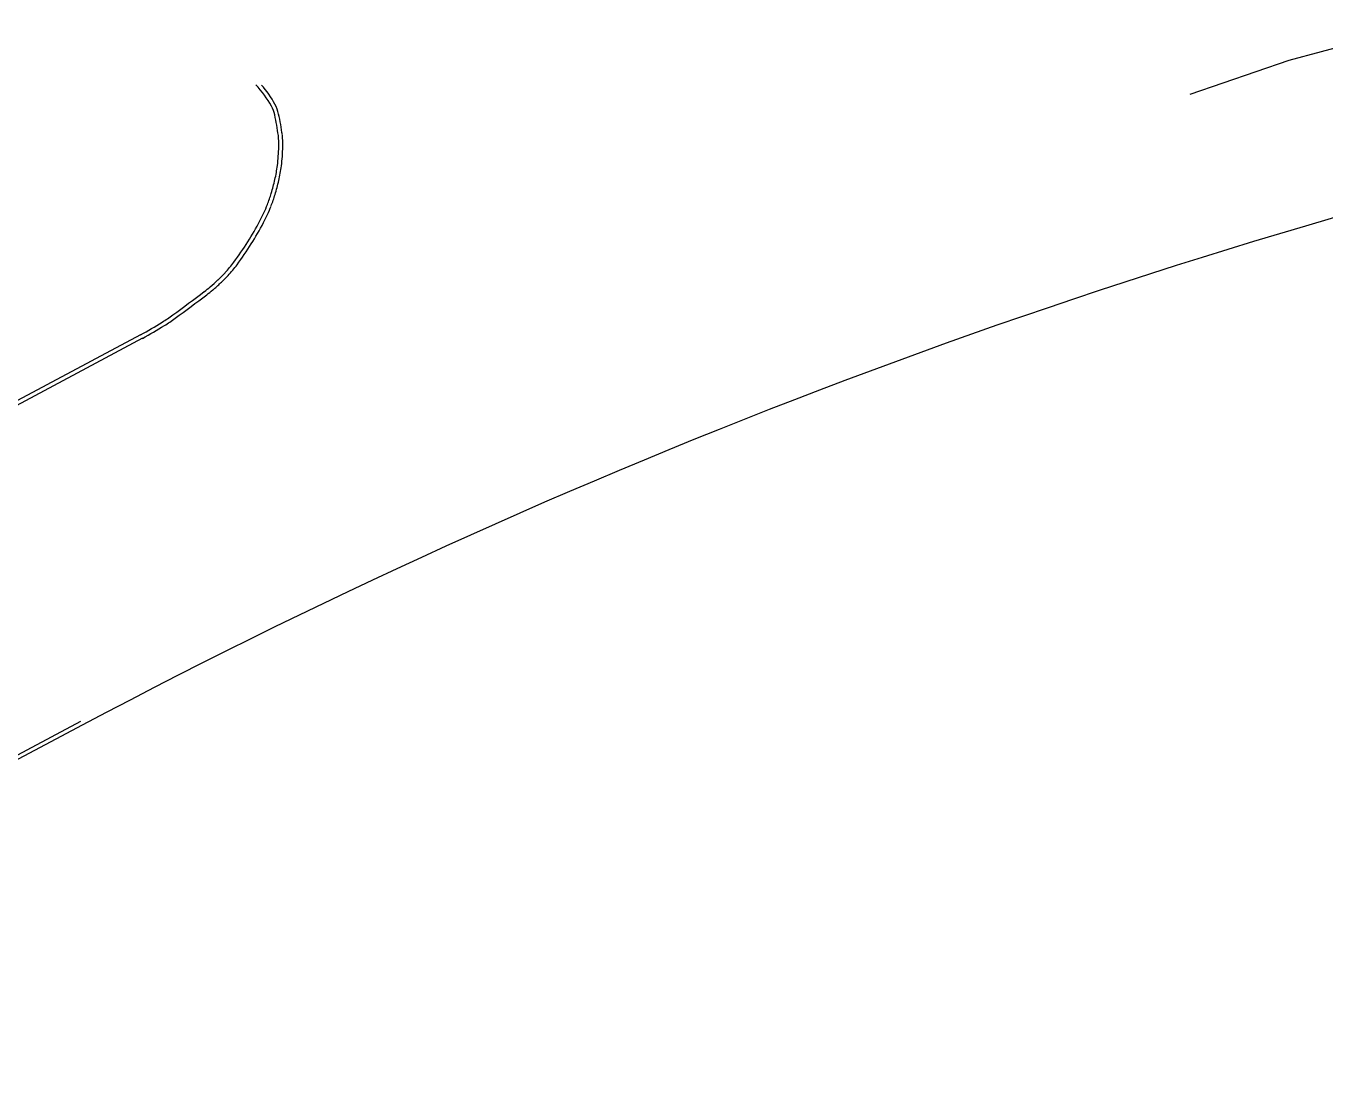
# Model space of a CAD drawing. Header units: millimetres. Extents: x 1358 to 1865, y 706 to 1003.
# Drawn here: x 1531.04 to 1554.61, y 931.8 to 950.82 of the extents above; entities that cross this region are included whole.
import ezdxf

# ---------------------------------------------------------------- set-up
doc = ezdxf.new("R2010")
doc.units = ezdxf.units.MM
doc.layers.add('建築', color=7, linetype='Continuous')

msp = doc.modelspace()

# ---------------------------------------------------------------- linework, layer by layer
at = {"layer": '建築', "ltscale": 1000}
for p, q in [((1553.957, 950.2, 0.568), (1556.268, 950.822, 0.568)), ((1552.16, 949.584, 0.568), (1553.957, 950.2, 0.568)), ((1533.121, 945.218, -0.309), (1530.117, 943.618, -0.309)), ((1533.156, 945.154, -0.309), (1530.151, 943.553, -0.309)), ((1532.028, 938.199, -0.309), (1520.11, 931.868, -0.309)), ((1532.063, 938.134, -0.309), (1520.145, 931.803, -0.309))]:
    msp.add_line(p, q, dxfattribs=at)
for centre, radius, start, end in [((1533.899, 948.502, -0.309), 1.814, 28.4656, 43.625), ((1533.899, 948.502, -0.309), 1.887, 28.4656, 41.4167), ((1534.957, 949.075, -0.309), 0.611, 12.5737, 28.4656), ((1534.957, 949.075, -0.309), 0.684, 12.5737, 28.4656), ((1531.329, 948.266, -0.309), 4.328, 7.5444, 12.5737), ((1531.329, 948.266, -0.309), 4.401, 7.5444, 12.5737), ((1587.981, 832.867, -0.309), 119.197, 102.90208, 117.97756), ((1531.577, 948.771, -0.309), 4.054, 353.2071, 358.0304), ((1534.405, 948.673, -0.309), 1.225, 358.0304, 7.5444), ((1531.577, 948.771, -0.309), 4.127, 353.2071, 358.0304), ((1534.405, 948.673, -0.309), 1.298, 358.0304, 7.5444), ((1533.254, 948.571, -0.309), 2.365, 346.8807, 353.2071), ((1533.254, 948.571, -0.309), 2.438, 346.8807, 353.2071), ((1531.728, 948.927, -0.309), 3.932, 343.1083, 346.8807), ((1531.728, 948.927, -0.309), 4.005, 343.1083, 346.8807), ((1532.926, 948.563, -0.309), 2.68, 338.5336, 343.1083), ((1532.926, 948.563, -0.309), 2.753, 338.5336, 343.1083), ((1532.663, 948.666, -0.309), 2.963, 332.2613, 338.5336), ((1532.663, 948.666, -0.309), 3.036, 332.2613, 338.5336), ((1530.399, 949.857, -0.309), 5.521, 327.6742, 332.2613), ((1530.399, 949.857, -0.309), 5.594, 327.6742, 332.2613), ((1529.525, 950.41, -0.309), 6.555, 323.7431, 327.6742), ((1529.525, 950.41, -0.309), 6.628, 323.7431, 327.6742), ((1533.248, 947.68, -0.309), 1.938, 316.4866, 323.7431), ((1532.06, 948.807, -0.309), 3.577, 313.4942, 316.4866), ((1532.06, 948.807, -0.309), 3.65, 313.4942, 316.4866), ((1533.248, 947.68, -0.309), 2.012, 316.4866, 323.7431), ((1532.967, 947.74, -0.309), 2.176, 307.0047, 310.5431), ((1532.967, 947.74, -0.309), 2.249, 307.0047, 310.5431), ((1531.991, 948.88, -0.309), 3.677, 310.5431, 313.4942), ((1531.991, 948.88, -0.309), 3.75, 310.5431, 313.4942), ((1497.316, 995.042, -0.309), 61.408, 306.34148, 307.00472), ((1497.316, 995.042, -0.309), 61.481, 306.34148, 307.00472), ((1532.047, 947.833, -0.309), 2.8, 301.5782, 306.3415), ((1527.906, 954.569, -0.309), 10.707, 299.1477, 301.5782), ((1527.906, 954.569, -0.309), 10.78, 299.1439, 301.5782), ((1532.047, 947.833, -0.309), 2.873, 301.5782, 306.3415)]:
    msp.add_arc(centre, radius, start, end, dxfattribs=at)

doc.saveas('drawing.dxf')
